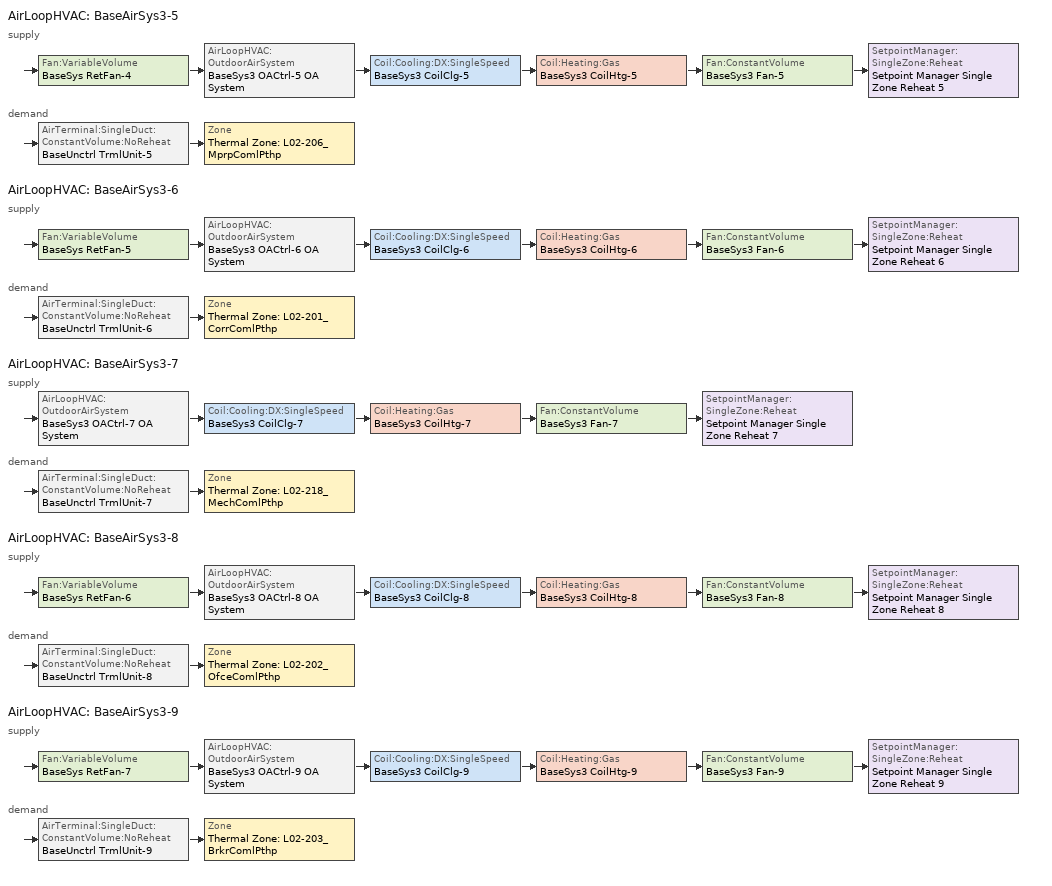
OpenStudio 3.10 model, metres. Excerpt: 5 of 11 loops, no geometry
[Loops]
AirLoopHVAC 'BaseAirSys3-5'
 supply: Fan:VariableVolume 'BaseSys RetFan-4' > AirLoopHVAC:OutdoorAirSystem 'BaseSys3 OACtrl-5 OA System' > Coil:Cooling:DX:SingleSpeed 'BaseSys3 CoilClg-5' > Coil:Heating:Gas 'BaseSys3 CoilHtg-5' > Fan:ConstantVolume 'BaseSys3 Fan-5' > SetpointManager:SingleZone:Reheat 'Setpoint Manager Single Zone Reheat 5'
 demand: AirTerminal:SingleDuct:ConstantVolume:NoReheat 'BaseUnctrl TrmlUnit-5' > Zone 'Thermal Zone: L02-206_MprpComlPthp'
AirLoopHVAC 'BaseAirSys3-6'
 supply: Fan:VariableVolume 'BaseSys RetFan-5' > AirLoopHVAC:OutdoorAirSystem 'BaseSys3 OACtrl-6 OA System' > Coil:Cooling:DX:SingleSpeed 'BaseSys3 CoilClg-6' > Coil:Heating:Gas 'BaseSys3 CoilHtg-6' > Fan:ConstantVolume 'BaseSys3 Fan-6' > SetpointManager:SingleZone:Reheat 'Setpoint Manager Single Zone Reheat 6'
 demand: AirTerminal:SingleDuct:ConstantVolume:NoReheat 'BaseUnctrl TrmlUnit-6' > Zone 'Thermal Zone: L02-201_CorrComlPthp'
AirLoopHVAC 'BaseAirSys3-7'
 supply: AirLoopHVAC:OutdoorAirSystem 'BaseSys3 OACtrl-7 OA System' > Coil:Cooling:DX:SingleSpeed 'BaseSys3 CoilClg-7' > Coil:Heating:Gas 'BaseSys3 CoilHtg-7' > Fan:ConstantVolume 'BaseSys3 Fan-7' > SetpointManager:SingleZone:Reheat 'Setpoint Manager Single Zone Reheat 7'
 demand: AirTerminal:SingleDuct:ConstantVolume:NoReheat 'BaseUnctrl TrmlUnit-7' > Zone 'Thermal Zone: L02-218_MechComlPthp'
AirLoopHVAC 'BaseAirSys3-8'
 supply: Fan:VariableVolume 'BaseSys RetFan-6' > AirLoopHVAC:OutdoorAirSystem 'BaseSys3 OACtrl-8 OA System' > Coil:Cooling:DX:SingleSpeed 'BaseSys3 CoilClg-8' > Coil:Heating:Gas 'BaseSys3 CoilHtg-8' > Fan:ConstantVolume 'BaseSys3 Fan-8' > SetpointManager:SingleZone:Reheat 'Setpoint Manager Single Zone Reheat 8'
 demand: AirTerminal:SingleDuct:ConstantVolume:NoReheat 'BaseUnctrl TrmlUnit-8' > Zone 'Thermal Zone: L02-202_OfceComlPthp'
AirLoopHVAC 'BaseAirSys3-9'
 supply: Fan:VariableVolume 'BaseSys RetFan-7' > AirLoopHVAC:OutdoorAirSystem 'BaseSys3 OACtrl-9 OA System' > Coil:Cooling:DX:SingleSpeed 'BaseSys3 CoilClg-9' > Coil:Heating:Gas 'BaseSys3 CoilHtg-9' > Fan:ConstantVolume 'BaseSys3 Fan-9' > SetpointManager:SingleZone:Reheat 'Setpoint Manager Single Zone Reheat 9'
 demand: AirTerminal:SingleDuct:ConstantVolume:NoReheat 'BaseUnctrl TrmlUnit-9' > Zone 'Thermal Zone: L02-203_BrkrComlPthp'
[Sizing:Zone] Zone Cooling Design Supply Air Temperature Input Method=TemperatureDifference; Zone Cooling Design Supply Air Temperature {C}=14; Zone Cooling Design Supply Air Temperature Difference {deltaC}=11.1111; Zone Heating Design Supply Air Temperature Input Method=TemperatureDifference; Zone Heating Design Supply Air Temperature {C}=40; Zone Heating Design Supply Air Temperature Difference {deltaC}=11.1111; Zone Cooling Design Supply Air Humidity Ratio {kg-H2O/kg-air}=0.0085; Zone Heating Design Supply Air Humidity Ratio {kg-H2O/kg-air}=0.008; Zone Heating Sizing Factor=1; Zone Cooling Sizing Factor=1; Cooling Design Air Flow Method=DesignDay; Cooling Minimum Air Flow per Zone Floor Area {m3/s-m2}=0; Cooling Minimum Air Flow {m3/s}=0; Cooling Minimum Air Flow Fraction=0; Heating Design Air Flow Method=DesignDay; Heating Maximum Air Flow per Zone Floor Area {m3/s-m2}=0; Heating Maximum Air Flow {m3/s}=0; Heating Maximum Air Flow Fraction=0; Account for Dedicated Outdoor Air System=No; Dedicated Outdoor Air System Control Strategy=NeutralSupplyAir; Dedicated Outdoor Air Low Setpoint Temperature for Design {C}=autosize; Dedicated Outdoor Air High Setpoint Temperature for Design {C}=autosize; Zone Load Sizing Method=Sensible Load Only No Latent Load; Zone Latent Cooling Design Supply Air Humidity Ratio Input Method=HumidityRatioDifference; Zone Cooling Design Supply Air Humidity Ratio Difference {kgWater/kgDryAir}=0.005; Zone Latent Heating Design Supply Air Humidity Ratio Input Method=HumidityRatioDifference; Zone Humidification Design Supply Air Humidity Ratio Difference {kgWater/kgDryAir}=0.005; Sizing Option=Coincident
Thermal Zone: L02-206_MprpComlPthp; Thermal Zone: L02-201_CorrComlPthp; Thermal Zone: L02-218_MechComlPthp; Thermal Zone: L02-202_OfceComlPthp; Thermal Zone: L02-203_BrkrComlPthp
[Zone equipment]
Thermal Zone: L02-206_MprpComlPthp: BaseUnctrl TrmlUnit-5
Thermal Zone: L02-201_CorrComlPthp: BaseUnctrl TrmlUnit-6
Thermal Zone: L02-218_MechComlPthp: BaseUnctrl TrmlUnit-7
Thermal Zone: L02-202_OfceComlPthp: BaseUnctrl TrmlUnit-8
Thermal Zone: L02-203_BrkrComlPthp: BaseUnctrl TrmlUnit-9
[AirLoopHVAC]
Name | Availability Schedule | Design Supply Air Flow Rate {m3/s} | Design Return Air Flow Fraction of Supply Air Flow
BaseAirSys3-5 | GLBHHVAC | 0.343218 | 0.974587
BaseAirSys3-6 | GLBHHVAC | 0.904435 | 0.965282
BaseAirSys3-7 | CyclingHVACAvail | 0.022781 | 1
BaseAirSys3-8 | GLBHHVAC | 0.201142 | 0.939291
BaseAirSys3-9 | GLBHHVAC | 0.173843 | 0.9
[Sizing:System] Central Heating Maximum System Air Flow Ratio=1; Preheat Design Temperature {C}=10; Preheat Design Humidity Ratio {kg-H2O/kg-Air}=0; Precool Design Temperature {C}=5.68434e-14; Precool Design Humidity Ratio {kg-H2O/kg-Air}=0; Central Cooling Design Supply Air Temperature {C}=12.7778; Central Heating Design Supply Air Temperature {C}=32.2222; Sizing Option=NonCoincident; 100% Outdoor Air in Cooling=No; 100% Outdoor Air in Heating=No; Central Cooling Design Supply Air Humidity Ratio {kg-H2O/kg-Air}=0.0085; Central Heating Design Supply Air Humidity Ratio {kg-H2O/kg-Air}=0.008; Zone Maximum Outdoor Air Fraction=1; Cooling Supply Air Flow Rate Per Floor Area {m3/s-m2}=0.00996765; Cooling Fraction of Autosized Cooling Supply Air Flow Rate=1; Cooling Supply Air Flow Rate Per Unit Cooling Capacity {m3/s-W}=3.94755e-05; Heating Supply Air Flow Rate Per Floor Area {m3/s-m2}=0.00996765; Heating Fraction of Autosized Heating Supply Air Flow Rate=1; Heating Fraction of Autosized Cooling Supply Air Flow Rate=1; Heating Supply Air Flow Rate Per Unit Heating Capacity {m3/s-W}=3.15882e-05; Cooling Design Capacity Method=CoolingDesignCapacity; Cooling Design Capacity {W}=autosize; Cooling Design Capacity Per Floor Area {W/m2}=234.7; Fraction of Autosized Cooling Design Capacity=1; Heating Design Capacity Method=HeatingDesignCapacity; Heating Design Capacity {W}=autosize; Heating Design Capacity Per Floor Area {W/m2}=157; Fraction of Autosized Heating Design Capacity=1; Central Cooling Capacity Control Method=OnOff; Occupant Diversity=autosize
BaseAirSys3-5; BaseAirSys3-6; BaseAirSys3-7; BaseAirSys3-8; BaseAirSys3-9
[Fan:ConstantVolume] Availability Schedule=Always On Discrete; Fan Total Efficiency=0.53625; Motor Efficiency=0.825; Motor In Airstream Fraction=1
Name | Pressure Rise {Pa} | Maximum Flow Rate {m3/s}
BaseSys3 Fan-5 | 492.601 | 0.343218
BaseSys3 Fan-6 | 494.847 | 0.904435
BaseSys3 Fan-7 | 1189.93 | 0.022781
BaseSys3 Fan-8 | 513.875 | 0.201142
BaseSys3 Fan-9 | 523.993 | 0.173843
[Coil:Heating:Gas] Availability Schedule=Always On Discrete; Gas Burner Efficiency=0.800031; On Cycle Parasitic Electric Load {W}=0; Part Load Fraction Correlation Curve=CoilHtgFurnFIRRatio_fQRatio; Off Cycle Parasitic Gas Load {W}=0
Name | Nominal Capacity {W}
BaseSys3 CoilHtg-5 | 6156.81
BaseSys3 CoilHtg-6 | 16783.1
BaseSys3 CoilHtg-7 | 340.1
BaseSys3 CoilHtg-8 | 3422.98
BaseSys3 CoilHtg-9 | 3404.05
[Coil:Cooling:DX:SingleSpeed] Availability Schedule=Always On Discrete; Rated Sensible Heat Ratio=autosize; Rated COP {W/W}=3; Rated Evaporator Fan Power Per Volume Flow Rate 2017 {W/(m3/s)}=773.3; Rated Evaporator Fan Power Per Volume Flow Rate 2023 {W/(m3/s)}=934.4; Total Cooling Capacity Function of Temperature Curve=CoilClgDXQRatio_fTwbToadbSI; Total Cooling Capacity Function of Flow Fraction Curve=CoilClgDXSnglQRatio_fCFMRatio; Energy Input Ratio Function of Temperature Curve=CoilClgDXStdSEER13EIR_fTwbToadbSI; Energy Input Ratio Function of Flow Fraction Curve=CoilClgDXSnglEIRRatio_fCFMRatio; Part Load Fraction Correlation Curve=CoilClgDXSEEREIRRatio_fQFrac; Minimum Outdoor Dry-Bulb Temperature for Compressor Operation {C}=-25; Nominal Time for Condensate Removal to Begin {s}=0; Ratio of Initial Moisture Evaporation Rate and Steady State Latent Capacity=0; Maximum Cycling Rate {cycles/hr}=0; Latent Capacity Time Constant {s}=0; Condenser Type=AirCooled; Evaporative Condenser Effectiveness=0.9; Evaporative Condenser Air Flow Rate {m3/s}=autosize; Evaporative Condenser Pump Rated Power Consumption {W}=autosize; Crankcase Heater Capacity {W}=0; Maximum Outdoor Dry-Bulb Temperature for Crankcase Heater Operation {C}=10; Basin Heater Capacity {W/K}=0; Basin Heater Setpoint Temperature {C}=2
Name | Rated Total Cooling Capacity {W} | Rated Air Flow Rate {m3/s}
BaseSys3 CoilClg-5 | 6896.55 | 0.343218
BaseSys3 CoilClg-6 | 18177.9 | 0.904435
BaseSys3 CoilClg-7 | 435.231 | 0.022781
BaseSys3 CoilClg-8 | 3551.38 | 0.201142
BaseSys3 CoilClg-9 | 3073.17 | 0.173843
[Controller:OutdoorAir] Minimum Outdoor Air Flow Rate {m3/s}=0; Maximum Outdoor Air Flow Rate {m3/s}=Autosize; Economizer Control Type=FixedDryBulb; Economizer Control Action Type=ModulateFlow; Economizer Maximum Limit Dry-Bulb Temperature {C}=23.8889; Economizer Maximum Limit Enthalpy {J/kg}=116300; Lockout Type=NoLockout; Minimum Limit Type=FixedMinimum; High Humidity Control=No; High Humidity Outdoor Air Flow Ratio=1; Control High Indoor Humidity Based on Outdoor Humidity Ratio=Yes; Heat Recovery Bypass Control Type=BypassWhenWithinEconomizerLimits; Economizer Operation Staging=InterlockedWithMechanicalCooling
Name | Minimum Outdoor Air Schedule | Maximum Fraction of Outdoor Air Schedule | Controller Mechanical Ventilation
BaseSys3 OACtrl-5 | BaseSys3 OACtrl-5 Schedule | BaseSys3 OACtrl-5 Max OA Schedule | BaseSys3 OACtrl-5 Mech Vent Controller
BaseSys3 OACtrl-6 | BaseSys3 OACtrl-6 Schedule | BaseSys3 OACtrl-6 Max OA Schedule | BaseSys3 OACtrl-6 Mech Vent Controller
BaseSys3 OACtrl-7 | BaseSys3 OACtrl-7 Schedule | BaseSys3 OACtrl-7 Max OA Schedule | BaseSys3 OACtrl-7 Mech Vent Controller
BaseSys3 OACtrl-8 | BaseSys3 OACtrl-8 Schedule | BaseSys3 OACtrl-8 Max OA Schedule | BaseSys3 OACtrl-8 Mech Vent Controller
BaseSys3 OACtrl-9 | BaseSys3 OACtrl-9 Schedule | BaseSys3 OACtrl-9 Max OA Schedule | BaseSys3 OACtrl-9 Mech Vent Controller
[Controller:MechanicalVentilation] Availability Schedule=Always On Discrete
Name | Demand Controlled Ventilation
BaseSys3 OACtrl-5 Mech Vent Controller; BaseSys3 OACtrl-6 Mech Vent Controller; BaseSys3 OACtrl-7 Mech Vent Controller; BaseSys3 OACtrl-8 Mech Vent Controller
BaseSys3 OACtrl-9 Mech Vent Controller | Yes
[AirLoopHVAC:OutdoorAirSystem]
Name | Controller
BaseSys3 OACtrl-5 OA System | BaseSys3 OACtrl-5
BaseSys3 OACtrl-6 OA System | BaseSys3 OACtrl-6
BaseSys3 OACtrl-7 OA System | BaseSys3 OACtrl-7
BaseSys3 OACtrl-8 OA System | BaseSys3 OACtrl-8
BaseSys3 OACtrl-9 OA System | BaseSys3 OACtrl-9
[Fan:VariableVolume] Availability Schedule=Always On Discrete; Fan Total Efficiency=0.53625; Fan Power Minimum Flow Rate Input Method=FixedFlowRate; Fan Power Minimum Flow Fraction=0; Fan Power Minimum Air Flow Rate {m3/s}=0; Motor Efficiency=0.825; Motor In Airstream Fraction=1; Fan Power Coefficient 1=0.0013; Fan Power Coefficient 2=0.147; Fan Power Coefficient 3=0.9506; Fan Power Coefficient 4=-0.0998; Fan Power Coefficient 5=0
Name | Pressure Rise {Pa} | Maximum Flow Rate {m3/s}
BaseSys RetFan-4 | 485.484 | 0.343218
BaseSys RetFan-5 | 487.836 | 0.904435
BaseSys RetFan-6 | 481.078 | 0.201142
BaseSys RetFan-7 | 490.84 | 0.173843
[SetpointManager:SingleZone:Reheat] Minimum Supply Air Temperature {C}=-99; Maximum Supply Air Temperature {C}=99
Name | Control Zone | Setpoint Node or NodeList
Setpoint Manager Single Zone Reheat 5 | Thermal Zone: L02-206_MprpComlPthp | BaseSys3 Fan-5 Outlet Node
Setpoint Manager Single Zone Reheat 6 | Thermal Zone: L02-201_CorrComlPthp | BaseSys3 Fan-6 Outlet Node
Setpoint Manager Single Zone Reheat 7 | Thermal Zone: L02-218_MechComlPthp | BaseSys3 Fan-7 Outlet Node
Setpoint Manager Single Zone Reheat 8 | Thermal Zone: L02-202_OfceComlPthp | BaseSys3 Fan-8 Outlet Node
Setpoint Manager Single Zone Reheat 9 | Thermal Zone: L02-203_BrkrComlPthp | BaseSys3 Fan-9 Outlet Node
[AirTerminal:SingleDuct:ConstantVolume:NoReheat] Availability Schedule=Always On Discrete
Name | Maximum Air Flow Rate {m3/s}
BaseUnctrl TrmlUnit-5 | 0.343218
BaseUnctrl TrmlUnit-6 | 0.904435
BaseUnctrl TrmlUnit-7 | 0.022781
BaseUnctrl TrmlUnit-8 | 0.201142
BaseUnctrl TrmlUnit-9 | 0.173843
[Curve:Biquadratic]
CoilClgDXQRatio_fTwbToadbSI: Coefficient1 Constant=0.86779; Coefficient2 x=0.014245; Coefficient3 x**2=0.000554; Coefficient4 y=-0.007569; Coefficient5 y**2=3.2e-05; Coefficient6 x*y=-0.000191; Minimum Value of x=13.89; Maximum Value of x=25; Minimum Value of y=23.89; Maximum Value of y=46.11
[Curve:Cubic]
CoilClgDXSEEREIRRatio_fQFrac: Coefficient1 Constant=1; Coefficient2 x=0; Coefficient3 x**2=0; Coefficient4 x**3=0; Minimum Value of x=0.7; Maximum Value of x=1
[Curve:Quadratic]
Name | Coefficient1 Constant | Coefficient2 x | Coefficient3 x**2 | Minimum Value of x | Maximum Value of x | Minimum Curve Output
CoilClgDXSnglQRatio_fCFMRatio | 0.8 | 0.2 | 0 | 0 | 100 | 0.8
CoilClgDXSnglEIRRatio_fCFMRatio | 1.156 | -0.1816 | 0.0256 | 0 | 100
CoilHtgFurnFIRRatio_fQRatio | 0.01861 | 1.09421 | -0.112819 | 0.7 | 1
[Table:MultiVariableLookup]
CoilClgDXStdSEER13EIR_fTwbToadbSI: EvaluateCurveToLimits, BiQuadratic, 1, Temperature, Temperature, Dimensionless, 2, 19.44, 35, 1, 19.44, 27.78, 0.78414, 19.44, 43.33, 1.21791, 13.89, 35, 1.16301, 13.89, 27.78, 0.916875, 13.89, 43.33, 1.41138, 25, 35, 0.884805, 25, 27.78, 0.690413, 25, 43.33, 1.08116
[Schedule:Day]
GLBHWinHVACWD; GLBHWinHVACFri; GLBHWinHVACSat; BaseSys3 OACtrl-5 Schedule Week 1 Monday; BaseSys3 OACtrl-5 Schedule Week 1 Tuesday; BaseSys3 OACtrl-5 Schedule Week 1 Wednesday; BaseSys3 OACtrl-5 Schedule Week 1 Thursday; BaseSys3 OACtrl-5 Schedule Week 1 Friday; BaseSys3 OACtrl-5 Schedule Week 1 Saturday; BaseSys3 OACtrl-5 Schedule Week 5 Monday; BaseSys3 OACtrl-5 Schedule Week 5 Tuesday; BaseSys3 OACtrl-5 Schedule Week 5 Wednesday; BaseSys3 OACtrl-5 Schedule Week 5 Thursday; BaseSys3 OACtrl-5 Schedule Week 5 Friday; BaseSys3 OACtrl-5 Schedule Week 5 Saturday; BaseSys3 OACtrl-6 Schedule Week 1 Monday; BaseSys3 OACtrl-6 Schedule Week 1 Tuesday; BaseSys3 OACtrl-6 Schedule Week 1 Wednesday; BaseSys3 OACtrl-6 Schedule Week 1 Thursday; BaseSys3 OACtrl-6 Schedule Week 1 Friday; BaseSys3 OACtrl-6 Schedule Week 1 Saturday; BaseSys3 OACtrl-6 Schedule Week 5 Monday; BaseSys3 OACtrl-6 Schedule Week 5 Tuesday; BaseSys3 OACtrl-6 Schedule Week 5 Wednesday; BaseSys3 OACtrl-6 Schedule Week 5 Thursday; BaseSys3 OACtrl-6 Schedule Week 5 Friday; BaseSys3 OACtrl-6 Schedule Week 5 Saturday; BaseSys3 OACtrl-8 Schedule Week 1 Monday; BaseSys3 OACtrl-8 Schedule Week 1 Tuesday; BaseSys3 OACtrl-8 Schedule Week 1 Wednesday; BaseSys3 OACtrl-8 Schedule Week 1 Thursday; BaseSys3 OACtrl-8 Schedule Week 1 Friday; BaseSys3 OACtrl-8 Schedule Week 1 Saturday; BaseSys3 OACtrl-8 Schedule Week 5 Monday; BaseSys3 OACtrl-8 Schedule Week 5 Tuesday; BaseSys3 OACtrl-8 Schedule Week 5 Wednesday; BaseSys3 OACtrl-8 Schedule Week 5 Thursday; BaseSys3 OACtrl-8 Schedule Week 5 Friday; BaseSys3 OACtrl-8 Schedule Week 5 Saturday; BaseSys3 OACtrl-9 Schedule Week 1 Monday; BaseSys3 OACtrl-9 Schedule Week 1 Tuesday; BaseSys3 OACtrl-9 Schedule Week 1 Wednesday; BaseSys3 OACtrl-9 Schedule Week 1 Thursday; BaseSys3 OACtrl-9 Schedule Week 1 Friday; BaseSys3 OACtrl-9 Schedule Week 1 Saturday; BaseSys3 OACtrl-9 Schedule Week 5 Monday; BaseSys3 OACtrl-9 Schedule Week 5 Tuesday; BaseSys3 OACtrl-9 Schedule Week 5 Wednesday; BaseSys3 OACtrl-9 Schedule Week 5 Thursday; BaseSys3 OACtrl-9 Schedule Week 5 Friday; BaseSys3 OACtrl-9 Schedule Week 5 Saturday: 1, 0, 0, 2, 0, 0, 3, 0, 0, 4, 0, 0, 5, 0, 0, 6, 0, 0, 7, 0, 0, 8, 0, 0, 9, 0, 0, 10, 0, 0, 11, 0, 0, 12, 0, 0, 13, 0, 0, 14, 0, 1, 15, 0, 1, 16, 0, 1, 17, 0, 1, 18, 0, 1, 19, 0, 1, 20, 0, 1, 21, 0, 0, 22, 0, 0, 23, 0, 0, 24, 0, 0
GLBHWinHVACSun; CyclingHVACAvailAll; BaseSys3 OACtrl-5 Schedule Week 1 Sunday; BaseSys3 OACtrl-5 Schedule Week 1 Holiday; BaseSys3 OACtrl-5 Schedule Week 1 Custom 1; BaseSys3 OACtrl-5 Schedule Week 1 Custom 2; BaseSys3 OACtrl-5 Schedule Week 5 Sunday; BaseSys3 OACtrl-5 Schedule Week 5 Holiday; BaseSys3 OACtrl-5 Schedule Week 5 Custom 1; BaseSys3 OACtrl-5 Schedule Week 5 Custom 2; BaseSys3 OACtrl-6 Schedule Week 1 Sunday; BaseSys3 OACtrl-6 Schedule Week 1 Holiday; BaseSys3 OACtrl-6 Schedule Week 1 Custom 1; BaseSys3 OACtrl-6 Schedule Week 1 Custom 2; BaseSys3 OACtrl-6 Schedule Week 5 Sunday; BaseSys3 OACtrl-6 Schedule Week 5 Holiday; BaseSys3 OACtrl-6 Schedule Week 5 Custom 1; BaseSys3 OACtrl-6 Schedule Week 5 Custom 2; BaseSys3 OACtrl-7 Schedule Week 1 Sunday; BaseSys3 OACtrl-7 Schedule Week 1 Monday; BaseSys3 OACtrl-7 Schedule Week 1 Tuesday; BaseSys3 OACtrl-7 Schedule Week 1 Wednesday; BaseSys3 OACtrl-7 Schedule Week 1 Thursday; BaseSys3 OACtrl-7 Schedule Week 1 Friday; BaseSys3 OACtrl-7 Schedule Week 1 Saturday; BaseSys3 OACtrl-7 Schedule Week 1 Holiday; BaseSys3 OACtrl-7 Schedule Week 1 Summer; BaseSys3 OACtrl-7 Schedule Week 1 Winter; BaseSys3 OACtrl-7 Schedule Week 1 Custom 1; BaseSys3 OACtrl-7 Schedule Week 1 Custom 2; BaseSys3 OACtrl-8 Schedule Week 1 Sunday; BaseSys3 OACtrl-8 Schedule Week 1 Holiday; BaseSys3 OACtrl-8 Schedule Week 1 Custom 1; BaseSys3 OACtrl-8 Schedule Week 1 Custom 2; BaseSys3 OACtrl-8 Schedule Week 5 Sunday; BaseSys3 OACtrl-8 Schedule Week 5 Holiday; BaseSys3 OACtrl-8 Schedule Week 5 Custom 1; BaseSys3 OACtrl-8 Schedule Week 5 Custom 2; BaseSys3 OACtrl-9 Schedule Week 1 Sunday; BaseSys3 OACtrl-9 Schedule Week 1 Holiday; BaseSys3 OACtrl-9 Schedule Week 1 Custom 1; BaseSys3 OACtrl-9 Schedule Week 1 Custom 2; BaseSys3 OACtrl-9 Schedule Week 5 Sunday; BaseSys3 OACtrl-9 Schedule Week 5 Holiday; BaseSys3 OACtrl-9 Schedule Week 5 Custom 1; BaseSys3 OACtrl-9 Schedule Week 5 Custom 2: 1, 0, 0, 2, 0, 0, 3, 0, 0, 4, 0, 0, 5, 0, 0, 6, 0, 0, 7, 0, 0, 8, 0, 0, 9, 0, 0, 10, 0, 0, 11, 0, 0, 12, 0, 0, 13, 0, 0, 14, 0, 0, 15, 0, 0, 16, 0, 0, 17, 0, 0, 18, 0, 0, 19, 0, 0, 20, 0, 0, 21, 0, 0, 22, 0, 0, 23, 0, 0, 24, 0, 0
GLBHSpFaHVACWD; GLBHSpFaHVACFri; BaseSys3 OACtrl-5 Schedule Week 2 Monday; BaseSys3 OACtrl-5 Schedule Week 2 Tuesday; BaseSys3 OACtrl-5 Schedule Week 2 Wednesday; BaseSys3 OACtrl-5 Schedule Week 2 Thursday; BaseSys3 OACtrl-5 Schedule Week 2 Friday; BaseSys3 OACtrl-5 Schedule Week 4 Monday; BaseSys3 OACtrl-5 Schedule Week 4 Tuesday; BaseSys3 OACtrl-5 Schedule Week 4 Wednesday; BaseSys3 OACtrl-5 Schedule Week 4 Thursday; BaseSys3 OACtrl-5 Schedule Week 4 Friday; BaseSys3 OACtrl-6 Schedule Week 2 Monday; BaseSys3 OACtrl-6 Schedule Week 2 Tuesday; BaseSys3 OACtrl-6 Schedule Week 2 Wednesday; BaseSys3 OACtrl-6 Schedule Week 2 Thursday; BaseSys3 OACtrl-6 Schedule Week 2 Friday; BaseSys3 OACtrl-6 Schedule Week 4 Monday; BaseSys3 OACtrl-6 Schedule Week 4 Tuesday; BaseSys3 OACtrl-6 Schedule Week 4 Wednesday; BaseSys3 OACtrl-6 Schedule Week 4 Thursday; BaseSys3 OACtrl-6 Schedule Week 4 Friday; BaseSys3 OACtrl-8 Schedule Week 2 Monday; BaseSys3 OACtrl-8 Schedule Week 2 Tuesday; BaseSys3 OACtrl-8 Schedule Week 2 Wednesday; BaseSys3 OACtrl-8 Schedule Week 2 Thursday; BaseSys3 OACtrl-8 Schedule Week 2 Friday; BaseSys3 OACtrl-8 Schedule Week 4 Monday; BaseSys3 OACtrl-8 Schedule Week 4 Tuesday; BaseSys3 OACtrl-8 Schedule Week 4 Wednesday; BaseSys3 OACtrl-8 Schedule Week 4 Thursday; BaseSys3 OACtrl-8 Schedule Week 4 Friday; BaseSys3 OACtrl-9 Schedule Week 2 Monday; BaseSys3 OACtrl-9 Schedule Week 2 Tuesday; BaseSys3 OACtrl-9 Schedule Week 2 Wednesday; BaseSys3 OACtrl-9 Schedule Week 2 Thursday; BaseSys3 OACtrl-9 Schedule Week 2 Friday; BaseSys3 OACtrl-9 Schedule Week 4 Monday; BaseSys3 OACtrl-9 Schedule Week 4 Tuesday; BaseSys3 OACtrl-9 Schedule Week 4 Wednesday; BaseSys3 OACtrl-9 Schedule Week 4 Thursday; BaseSys3 OACtrl-9 Schedule Week 4 Friday: 1, 0, 0, 2, 0, 0, 3, 0, 0, 4, 0, 0, 5, 0, 1, 6, 0, 1, 7, 0, 1, 8, 0, 1, 9, 0, 1, 10, 0, 1, 11, 0, 1, 12, 0, 1, 13, 0, 1, 14, 0, 1, 15, 0, 1, 16, 0, 1, 17, 0, 1, 18, 0, 1, 19, 0, 1, 20, 0, 0, 21, 0, 0, 22, 0, 0, 23, 0, 0, 24, 0, 0
GLBHSpFaHVACSat; GLBHSpFaHVACSun; BaseSys3 OACtrl-5 Schedule Week 2 Sunday; BaseSys3 OACtrl-5 Schedule Week 2 Saturday; BaseSys3 OACtrl-5 Schedule Week 2 Holiday; BaseSys3 OACtrl-5 Schedule Week 2 Custom 1; BaseSys3 OACtrl-5 Schedule Week 2 Custom 2; BaseSys3 OACtrl-5 Schedule Week 4 Sunday; BaseSys3 OACtrl-5 Schedule Week 4 Saturday; BaseSys3 OACtrl-5 Schedule Week 4 Holiday; BaseSys3 OACtrl-5 Schedule Week 4 Custom 1; BaseSys3 OACtrl-5 Schedule Week 4 Custom 2; BaseSys3 OACtrl-6 Schedule Week 2 Sunday; BaseSys3 OACtrl-6 Schedule Week 2 Saturday; BaseSys3 OACtrl-6 Schedule Week 2 Holiday; BaseSys3 OACtrl-6 Schedule Week 2 Custom 1; BaseSys3 OACtrl-6 Schedule Week 2 Custom 2; BaseSys3 OACtrl-6 Schedule Week 4 Sunday; BaseSys3 OACtrl-6 Schedule Week 4 Saturday; BaseSys3 OACtrl-6 Schedule Week 4 Holiday; BaseSys3 OACtrl-6 Schedule Week 4 Custom 1; BaseSys3 OACtrl-6 Schedule Week 4 Custom 2; BaseSys3 OACtrl-8 Schedule Week 2 Sunday; BaseSys3 OACtrl-8 Schedule Week 2 Saturday; BaseSys3 OACtrl-8 Schedule Week 2 Holiday; BaseSys3 OACtrl-8 Schedule Week 2 Custom 1; BaseSys3 OACtrl-8 Schedule Week 2 Custom 2; BaseSys3 OACtrl-8 Schedule Week 4 Sunday; BaseSys3 OACtrl-8 Schedule Week 4 Saturday; BaseSys3 OACtrl-8 Schedule Week 4 Holiday; BaseSys3 OACtrl-8 Schedule Week 4 Custom 1; BaseSys3 OACtrl-8 Schedule Week 4 Custom 2; BaseSys3 OACtrl-9 Schedule Week 2 Sunday; BaseSys3 OACtrl-9 Schedule Week 2 Saturday; BaseSys3 OACtrl-9 Schedule Week 2 Holiday; BaseSys3 OACtrl-9 Schedule Week 2 Custom 1; BaseSys3 OACtrl-9 Schedule Week 2 Custom 2; BaseSys3 OACtrl-9 Schedule Week 4 Sunday; BaseSys3 OACtrl-9 Schedule Week 4 Saturday; BaseSys3 OACtrl-9 Schedule Week 4 Holiday; BaseSys3 OACtrl-9 Schedule Week 4 Custom 1; BaseSys3 OACtrl-9 Schedule Week 4 Custom 2: 1, 0, 0, 2, 0, 0, 3, 0, 0, 4, 0, 0, 5, 0, 0, 6, 0, 1, 7, 0, 1, 8, 0, 1, 9, 0, 1, 10, 0, 1, 11, 0, 1, 12, 0, 0, 13, 0, 0, 14, 0, 0, 15, 0, 0, 16, 0, 0, 17, 0, 0, 18, 0, 0, 19, 0, 0, 20, 0, 0, 21, 0, 0, 22, 0, 0, 23, 0, 0, 24, 0, 0
GLBHSumHVACWD; BaseSys3 OACtrl-5 Schedule Week 3 Monday; BaseSys3 OACtrl-5 Schedule Week 3 Tuesday; BaseSys3 OACtrl-5 Schedule Week 3 Wednesday; BaseSys3 OACtrl-5 Schedule Week 3 Thursday; BaseSys3 OACtrl-6 Schedule Week 3 Monday; BaseSys3 OACtrl-6 Schedule Week 3 Tuesday; BaseSys3 OACtrl-6 Schedule Week 3 Wednesday; BaseSys3 OACtrl-6 Schedule Week 3 Thursday; BaseSys3 OACtrl-8 Schedule Week 3 Monday; BaseSys3 OACtrl-8 Schedule Week 3 Tuesday; BaseSys3 OACtrl-8 Schedule Week 3 Wednesday; BaseSys3 OACtrl-8 Schedule Week 3 Thursday; BaseSys3 OACtrl-9 Schedule Week 3 Monday; BaseSys3 OACtrl-9 Schedule Week 3 Tuesday; BaseSys3 OACtrl-9 Schedule Week 3 Wednesday; BaseSys3 OACtrl-9 Schedule Week 3 Thursday: 1, 0, 0, 2, 0, 0, 3, 0, 0, 4, 0, 0, 5, 0, 1, 6, 0, 1, 7, 0, 1, 8, 0, 1, 9, 0, 1, 10, 0, 1, 11, 0, 1, 12, 0, 1, 13, 0, 1, 14, 0, 1, 15, 0, 1, 16, 0, 1, 17, 0, 1, 18, 0, 1, 19, 0, 1, 20, 0, 1, 21, 0, 0, 22, 0, 0, 23, 0, 0, 24, 0, 0
GLBHSumHVACFri; BaseSys3 OACtrl-5 Schedule Week 3 Friday; BaseSys3 OACtrl-6 Schedule Week 3 Friday; BaseSys3 OACtrl-8 Schedule Week 3 Friday; BaseSys3 OACtrl-9 Schedule Week 3 Friday: 1, 0, 0, 2, 0, 0, 3, 0, 0, 4, 0, 0, 5, 0, 1, 6, 0, 1, 7, 0, 1, 8, 0, 1, 9, 0, 1, 10, 0, 1, 11, 0, 1, 12, 0, 1, 13, 0, 1, 14, 0, 1, 15, 0, 1, 16, 0, 1, 17, 0, 1, 18, 0, 1, 19, 0, 0, 20, 0, 0, 21, 0, 0, 22, 0, 0, 23, 0, 0, 24, 0, 0
GLBHSumHVACSat; GLBHSumHVACSun; BaseSys3 OACtrl-5 Schedule Week 3 Sunday; BaseSys3 OACtrl-5 Schedule Week 3 Saturday; BaseSys3 OACtrl-5 Schedule Week 3 Holiday; BaseSys3 OACtrl-5 Schedule Week 3 Custom 1; BaseSys3 OACtrl-5 Schedule Week 3 Custom 2; BaseSys3 OACtrl-6 Schedule Week 3 Sunday; BaseSys3 OACtrl-6 Schedule Week 3 Saturday; BaseSys3 OACtrl-6 Schedule Week 3 Holiday; BaseSys3 OACtrl-6 Schedule Week 3 Custom 1; BaseSys3 OACtrl-6 Schedule Week 3 Custom 2; BaseSys3 OACtrl-8 Schedule Week 3 Sunday; BaseSys3 OACtrl-8 Schedule Week 3 Saturday; BaseSys3 OACtrl-8 Schedule Week 3 Holiday; BaseSys3 OACtrl-8 Schedule Week 3 Custom 1; BaseSys3 OACtrl-8 Schedule Week 3 Custom 2; BaseSys3 OACtrl-9 Schedule Week 3 Sunday; BaseSys3 OACtrl-9 Schedule Week 3 Saturday; BaseSys3 OACtrl-9 Schedule Week 3 Holiday; BaseSys3 OACtrl-9 Schedule Week 3 Custom 1; BaseSys3 OACtrl-9 Schedule Week 3 Custom 2: 1, 0, 0, 2, 0, 0, 3, 0, 0, 4, 0, 0, 5, 0, 0, 6, 0, 1, 7, 0, 1, 8, 0, 1, 9, 0, 1, 10, 0, 1, 11, 0, 1, 12, 0, 1, 13, 0, 1, 14, 0, 0, 15, 0, 0, 16, 0, 0, 17, 0, 0, 18, 0, 0, 19, 0, 0, 20, 0, 0, 21, 0, 0, 22, 0, 0, 23, 0, 0, 24, 0, 0
AllOnHVACAvailDay; BaseSys3 OACtrl-5 Schedule Week 1 Summer; BaseSys3 OACtrl-5 Schedule Week 1 Winter; BaseSys3 OACtrl-5 Schedule Week 2 Summer; BaseSys3 OACtrl-5 Schedule Week 2 Winter; BaseSys3 OACtrl-5 Schedule Week 3 Summer; BaseSys3 OACtrl-5 Schedule Week 3 Winter; BaseSys3 OACtrl-5 Schedule Week 4 Summer; BaseSys3 OACtrl-5 Schedule Week 4 Winter; BaseSys3 OACtrl-5 Schedule Week 5 Summer; BaseSys3 OACtrl-5 Schedule Week 5 Winter; BaseSys3 OACtrl-6 Schedule Week 1 Summer; BaseSys3 OACtrl-6 Schedule Week 1 Winter; BaseSys3 OACtrl-6 Schedule Week 2 Summer; BaseSys3 OACtrl-6 Schedule Week 2 Winter; BaseSys3 OACtrl-6 Schedule Week 3 Summer; BaseSys3 OACtrl-6 Schedule Week 3 Winter; BaseSys3 OACtrl-6 Schedule Week 4 Summer; BaseSys3 OACtrl-6 Schedule Week 4 Winter; BaseSys3 OACtrl-6 Schedule Week 5 Summer; BaseSys3 OACtrl-6 Schedule Week 5 Winter; BaseSys3 OACtrl-8 Schedule Week 1 Summer; BaseSys3 OACtrl-8 Schedule Week 1 Winter; BaseSys3 OACtrl-8 Schedule Week 2 Summer; BaseSys3 OACtrl-8 Schedule Week 2 Winter; BaseSys3 OACtrl-8 Schedule Week 3 Summer; BaseSys3 OACtrl-8 Schedule Week 3 Winter; BaseSys3 OACtrl-8 Schedule Week 4 Summer; BaseSys3 OACtrl-8 Schedule Week 4 Winter; BaseSys3 OACtrl-8 Schedule Week 5 Summer; BaseSys3 OACtrl-8 Schedule Week 5 Winter; BaseSys3 OACtrl-9 Schedule Week 1 Summer; BaseSys3 OACtrl-9 Schedule Week 1 Winter; BaseSys3 OACtrl-9 Schedule Week 2 Summer; BaseSys3 OACtrl-9 Schedule Week 2 Winter; BaseSys3 OACtrl-9 Schedule Week 3 Summer; BaseSys3 OACtrl-9 Schedule Week 3 Winter; BaseSys3 OACtrl-9 Schedule Week 4 Summer; BaseSys3 OACtrl-9 Schedule Week 4 Winter; BaseSys3 OACtrl-9 Schedule Week 5 Summer; BaseSys3 OACtrl-9 Schedule Week 5 Winter: 1, 0, 1, 2, 0, 1, 3, 0, 1, 4, 0, 1, 5, 0, 1, 6, 0, 1, 7, 0, 1, 8, 0, 1, 9, 0, 1, 10, 0, 1, 11, 0, 1, 12, 0, 1, 13, 0, 1, 14, 0, 1, 15, 0, 1, 16, 0, 1, 17, 0, 1, 18, 0, 1, 19, 0, 1, 20, 0, 1, 21, 0, 1, 22, 0, 1, 23, 0, 1, 24, 0, 1
BaseSys3 OACtrl-5 Max OA Schedule Day Schedule; BaseSys3 OACtrl-7 Max OA Schedule Day Schedule; BaseSys3 OACtrl-8 Max OA Schedule Day Schedule; BaseSys3 OACtrl-9 Max OA Schedule Day Schedule: 24, 0, 0.9
BaseSys3 OACtrl-6 Max OA Schedule Day Schedule: 24, 0, 1
[Schedule:Week]
GLBHWinHVACWk: GLBHWinHVACSun, GLBHWinHVACWD, GLBHWinHVACWD, GLBHWinHVACWD, GLBHWinHVACWD, GLBHWinHVACFri, GLBHWinHVACSat, GLBHWinHVACSun, AllOnHVACAvailDay, AllOnHVACAvailDay, GLBHWinHVACSun, GLBHWinHVACSun
GLBHSpFaHVACWk: GLBHSpFaHVACSun, GLBHSpFaHVACWD, GLBHSpFaHVACWD, GLBHSpFaHVACWD, GLBHSpFaHVACWD, GLBHSpFaHVACFri, GLBHSpFaHVACSat, GLBHSpFaHVACSun, AllOnHVACAvailDay, AllOnHVACAvailDay, GLBHSpFaHVACSun, GLBHSpFaHVACSun
GLBHSumHVACWk: GLBHSumHVACSun, GLBHSumHVACWD, GLBHSumHVACWD, GLBHSumHVACWD, GLBHSumHVACWD, GLBHSumHVACFri, GLBHSumHVACSat, GLBHSumHVACSun, AllOnHVACAvailDay, AllOnHVACAvailDay, GLBHSumHVACSun, GLBHSumHVACSun
CyclingHVACAvailWk: CyclingHVACAvailAll, CyclingHVACAvailAll, CyclingHVACAvailAll, CyclingHVACAvailAll, CyclingHVACAvailAll, CyclingHVACAvailAll, CyclingHVACAvailAll, CyclingHVACAvailAll, CyclingHVACAvailAll, CyclingHVACAvailAll, CyclingHVACAvailAll, CyclingHVACAvailAll
BaseSys3 OACtrl-5 Schedule Week 1: BaseSys3 OACtrl-5 Schedule Week 1 Sunday, BaseSys3 OACtrl-5 Schedule Week 1 Monday, BaseSys3 OACtrl-5 Schedule Week 1 Tuesday, BaseSys3 OACtrl-5 Schedule Week 1 Wednesday, BaseSys3 OACtrl-5 Schedule Week 1 Thursday, BaseSys3 OACtrl-5 Schedule Week 1 Friday, BaseSys3 OACtrl-5 Schedule Week 1 Saturday, BaseSys3 OACtrl-5 Schedule Week 1 Holiday, BaseSys3 OACtrl-5 Schedule Week 1 Summer, BaseSys3 OACtrl-5 Schedule Week 1 Winter, BaseSys3 OACtrl-5 Schedule Week 1 Custom 1, BaseSys3 OACtrl-5 Schedule Week 1 Custom 2
BaseSys3 OACtrl-5 Schedule Week 2: BaseSys3 OACtrl-5 Schedule Week 2 Sunday, BaseSys3 OACtrl-5 Schedule Week 2 Monday, BaseSys3 OACtrl-5 Schedule Week 2 Tuesday, BaseSys3 OACtrl-5 Schedule Week 2 Wednesday, BaseSys3 OACtrl-5 Schedule Week 2 Thursday, BaseSys3 OACtrl-5 Schedule Week 2 Friday, BaseSys3 OACtrl-5 Schedule Week 2 Saturday, BaseSys3 OACtrl-5 Schedule Week 2 Holiday, BaseSys3 OACtrl-5 Schedule Week 2 Summer, BaseSys3 OACtrl-5 Schedule Week 2 Winter, BaseSys3 OACtrl-5 Schedule Week 2 Custom 1, BaseSys3 OACtrl-5 Schedule Week 2 Custom 2
BaseSys3 OACtrl-5 Schedule Week 3: BaseSys3 OACtrl-5 Schedule Week 3 Sunday, BaseSys3 OACtrl-5 Schedule Week 3 Monday, BaseSys3 OACtrl-5 Schedule Week 3 Tuesday, BaseSys3 OACtrl-5 Schedule Week 3 Wednesday, BaseSys3 OACtrl-5 Schedule Week 3 Thursday, BaseSys3 OACtrl-5 Schedule Week 3 Friday, BaseSys3 OACtrl-5 Schedule Week 3 Saturday, BaseSys3 OACtrl-5 Schedule Week 3 Holiday, BaseSys3 OACtrl-5 Schedule Week 3 Summer, BaseSys3 OACtrl-5 Schedule Week 3 Winter, BaseSys3 OACtrl-5 Schedule Week 3 Custom 1, BaseSys3 OACtrl-5 Schedule Week 3 Custom 2
BaseSys3 OACtrl-5 Schedule Week 4: BaseSys3 OACtrl-5 Schedule Week 4 Sunday, BaseSys3 OACtrl-5 Schedule Week 4 Monday, BaseSys3 OACtrl-5 Schedule Week 4 Tuesday, BaseSys3 OACtrl-5 Schedule Week 4 Wednesday, BaseSys3 OACtrl-5 Schedule Week 4 Thursday, BaseSys3 OACtrl-5 Schedule Week 4 Friday, BaseSys3 OACtrl-5 Schedule Week 4 Saturday, BaseSys3 OACtrl-5 Schedule Week 4 Holiday, BaseSys3 OACtrl-5 Schedule Week 4 Summer, BaseSys3 OACtrl-5 Schedule Week 4 Winter, BaseSys3 OACtrl-5 Schedule Week 4 Custom 1, BaseSys3 OACtrl-5 Schedule Week 4 Custom 2
BaseSys3 OACtrl-5 Schedule Week 5: BaseSys3 OACtrl-5 Schedule Week 5 Sunday, BaseSys3 OACtrl-5 Schedule Week 5 Monday, BaseSys3 OACtrl-5 Schedule Week 5 Tuesday, BaseSys3 OACtrl-5 Schedule Week 5 Wednesday, BaseSys3 OACtrl-5 Schedule Week 5 Thursday, BaseSys3 OACtrl-5 Schedule Week 5 Friday, BaseSys3 OACtrl-5 Schedule Week 5 Saturday, BaseSys3 OACtrl-5 Schedule Week 5 Holiday, BaseSys3 OACtrl-5 Schedule Week 5 Summer, BaseSys3 OACtrl-5 Schedule Week 5 Winter, BaseSys3 OACtrl-5 Schedule Week 5 Custom 1, BaseSys3 OACtrl-5 Schedule Week 5 Custom 2
BaseSys3 OACtrl-6 Schedule Week 1: BaseSys3 OACtrl-6 Schedule Week 1 Sunday, BaseSys3 OACtrl-6 Schedule Week 1 Monday, BaseSys3 OACtrl-6 Schedule Week 1 Tuesday, BaseSys3 OACtrl-6 Schedule Week 1 Wednesday, BaseSys3 OACtrl-6 Schedule Week 1 Thursday, BaseSys3 OACtrl-6 Schedule Week 1 Friday, BaseSys3 OACtrl-6 Schedule Week 1 Saturday, BaseSys3 OACtrl-6 Schedule Week 1 Holiday, BaseSys3 OACtrl-6 Schedule Week 1 Summer, BaseSys3 OACtrl-6 Schedule Week 1 Winter, BaseSys3 OACtrl-6 Schedule Week 1 Custom 1, BaseSys3 OACtrl-6 Schedule Week 1 Custom 2
BaseSys3 OACtrl-6 Schedule Week 2: BaseSys3 OACtrl-6 Schedule Week 2 Sunday, BaseSys3 OACtrl-6 Schedule Week 2 Monday, BaseSys3 OACtrl-6 Schedule Week 2 Tuesday, BaseSys3 OACtrl-6 Schedule Week 2 Wednesday, BaseSys3 OACtrl-6 Schedule Week 2 Thursday, BaseSys3 OACtrl-6 Schedule Week 2 Friday, BaseSys3 OACtrl-6 Schedule Week 2 Saturday, BaseSys3 OACtrl-6 Schedule Week 2 Holiday, BaseSys3 OACtrl-6 Schedule Week 2 Summer, BaseSys3 OACtrl-6 Schedule Week 2 Winter, BaseSys3 OACtrl-6 Schedule Week 2 Custom 1, BaseSys3 OACtrl-6 Schedule Week 2 Custom 2
BaseSys3 OACtrl-6 Schedule Week 3: BaseSys3 OACtrl-6 Schedule Week 3 Sunday, BaseSys3 OACtrl-6 Schedule Week 3 Monday, BaseSys3 OACtrl-6 Schedule Week 3 Tuesday, BaseSys3 OACtrl-6 Schedule Week 3 Wednesday, BaseSys3 OACtrl-6 Schedule Week 3 Thursday, BaseSys3 OACtrl-6 Schedule Week 3 Friday, BaseSys3 OACtrl-6 Schedule Week 3 Saturday, BaseSys3 OACtrl-6 Schedule Week 3 Holiday, BaseSys3 OACtrl-6 Schedule Week 3 Summer, BaseSys3 OACtrl-6 Schedule Week 3 Winter, BaseSys3 OACtrl-6 Schedule Week 3 Custom 1, BaseSys3 OACtrl-6 Schedule Week 3 Custom 2
BaseSys3 OACtrl-6 Schedule Week 4: BaseSys3 OACtrl-6 Schedule Week 4 Sunday, BaseSys3 OACtrl-6 Schedule Week 4 Monday, BaseSys3 OACtrl-6 Schedule Week 4 Tuesday, BaseSys3 OACtrl-6 Schedule Week 4 Wednesday, BaseSys3 OACtrl-6 Schedule Week 4 Thursday, BaseSys3 OACtrl-6 Schedule Week 4 Friday, BaseSys3 OACtrl-6 Schedule Week 4 Saturday, BaseSys3 OACtrl-6 Schedule Week 4 Holiday, BaseSys3 OACtrl-6 Schedule Week 4 Summer, BaseSys3 OACtrl-6 Schedule Week 4 Winter, BaseSys3 OACtrl-6 Schedule Week 4 Custom 1, BaseSys3 OACtrl-6 Schedule Week 4 Custom 2
BaseSys3 OACtrl-6 Schedule Week 5: BaseSys3 OACtrl-6 Schedule Week 5 Sunday, BaseSys3 OACtrl-6 Schedule Week 5 Monday, BaseSys3 OACtrl-6 Schedule Week 5 Tuesday, BaseSys3 OACtrl-6 Schedule Week 5 Wednesday, BaseSys3 OACtrl-6 Schedule Week 5 Thursday, BaseSys3 OACtrl-6 Schedule Week 5 Friday, BaseSys3 OACtrl-6 Schedule Week 5 Saturday, BaseSys3 OACtrl-6 Schedule Week 5 Holiday, BaseSys3 OACtrl-6 Schedule Week 5 Summer, BaseSys3 OACtrl-6 Schedule Week 5 Winter, BaseSys3 OACtrl-6 Schedule Week 5 Custom 1, BaseSys3 OACtrl-6 Schedule Week 5 Custom 2
BaseSys3 OACtrl-7 Schedule Week 1: BaseSys3 OACtrl-7 Schedule Week 1 Sunday, BaseSys3 OACtrl-7 Schedule Week 1 Monday, BaseSys3 OACtrl-7 Schedule Week 1 Tuesday, BaseSys3 OACtrl-7 Schedule Week 1 Wednesday, BaseSys3 OACtrl-7 Schedule Week 1 Thursday, BaseSys3 OACtrl-7 Schedule Week 1 Friday, BaseSys3 OACtrl-7 Schedule Week 1 Saturday, BaseSys3 OACtrl-7 Schedule Week 1 Holiday, BaseSys3 OACtrl-7 Schedule Week 1 Summer, BaseSys3 OACtrl-7 Schedule Week 1 Winter, BaseSys3 OACtrl-7 Schedule Week 1 Custom 1, BaseSys3 OACtrl-7 Schedule Week 1 Custom 2
BaseSys3 OACtrl-8 Schedule Week 1: BaseSys3 OACtrl-8 Schedule Week 1 Sunday, BaseSys3 OACtrl-8 Schedule Week 1 Monday, BaseSys3 OACtrl-8 Schedule Week 1 Tuesday, BaseSys3 OACtrl-8 Schedule Week 1 Wednesday, BaseSys3 OACtrl-8 Schedule Week 1 Thursday, BaseSys3 OACtrl-8 Schedule Week 1 Friday, BaseSys3 OACtrl-8 Schedule Week 1 Saturday, BaseSys3 OACtrl-8 Schedule Week 1 Holiday, BaseSys3 OACtrl-8 Schedule Week 1 Summer, BaseSys3 OACtrl-8 Schedule Week 1 Winter, BaseSys3 OACtrl-8 Schedule Week 1 Custom 1, BaseSys3 OACtrl-8 Schedule Week 1 Custom 2
BaseSys3 OACtrl-8 Schedule Week 2: BaseSys3 OACtrl-8 Schedule Week 2 Sunday, BaseSys3 OACtrl-8 Schedule Week 2 Monday, BaseSys3 OACtrl-8 Schedule Week 2 Tuesday, BaseSys3 OACtrl-8 Schedule Week 2 Wednesday, BaseSys3 OACtrl-8 Schedule Week 2 Thursday, BaseSys3 OACtrl-8 Schedule Week 2 Friday, BaseSys3 OACtrl-8 Schedule Week 2 Saturday, BaseSys3 OACtrl-8 Schedule Week 2 Holiday, BaseSys3 OACtrl-8 Schedule Week 2 Summer, BaseSys3 OACtrl-8 Schedule Week 2 Winter, BaseSys3 OACtrl-8 Schedule Week 2 Custom 1, BaseSys3 OACtrl-8 Schedule Week 2 Custom 2
BaseSys3 OACtrl-8 Schedule Week 3: BaseSys3 OACtrl-8 Schedule Week 3 Sunday, BaseSys3 OACtrl-8 Schedule Week 3 Monday, BaseSys3 OACtrl-8 Schedule Week 3 Tuesday, BaseSys3 OACtrl-8 Schedule Week 3 Wednesday, BaseSys3 OACtrl-8 Schedule Week 3 Thursday, BaseSys3 OACtrl-8 Schedule Week 3 Friday, BaseSys3 OACtrl-8 Schedule Week 3 Saturday, BaseSys3 OACtrl-8 Schedule Week 3 Holiday, BaseSys3 OACtrl-8 Schedule Week 3 Summer, BaseSys3 OACtrl-8 Schedule Week 3 Winter, BaseSys3 OACtrl-8 Schedule Week 3 Custom 1, BaseSys3 OACtrl-8 Schedule Week 3 Custom 2
BaseSys3 OACtrl-8 Schedule Week 4: BaseSys3 OACtrl-8 Schedule Week 4 Sunday, BaseSys3 OACtrl-8 Schedule Week 4 Monday, BaseSys3 OACtrl-8 Schedule Week 4 Tuesday, BaseSys3 OACtrl-8 Schedule Week 4 Wednesday, BaseSys3 OACtrl-8 Schedule Week 4 Thursday, BaseSys3 OACtrl-8 Schedule Week 4 Friday, BaseSys3 OACtrl-8 Schedule Week 4 Saturday, BaseSys3 OACtrl-8 Schedule Week 4 Holiday, BaseSys3 OACtrl-8 Schedule Week 4 Summer, BaseSys3 OACtrl-8 Schedule Week 4 Winter, BaseSys3 OACtrl-8 Schedule Week 4 Custom 1, BaseSys3 OACtrl-8 Schedule Week 4 Custom 2
BaseSys3 OACtrl-8 Schedule Week 5: BaseSys3 OACtrl-8 Schedule Week 5 Sunday, BaseSys3 OACtrl-8 Schedule Week 5 Monday, BaseSys3 OACtrl-8 Schedule Week 5 Tuesday, BaseSys3 OACtrl-8 Schedule Week 5 Wednesday, BaseSys3 OACtrl-8 Schedule Week 5 Thursday, BaseSys3 OACtrl-8 Schedule Week 5 Friday, BaseSys3 OACtrl-8 Schedule Week 5 Saturday, BaseSys3 OACtrl-8 Schedule Week 5 Holiday, BaseSys3 OACtrl-8 Schedule Week 5 Summer, BaseSys3 OACtrl-8 Schedule Week 5 Winter, BaseSys3 OACtrl-8 Schedule Week 5 Custom 1, BaseSys3 OACtrl-8 Schedule Week 5 Custom 2
BaseSys3 OACtrl-9 Schedule Week 1: BaseSys3 OACtrl-9 Schedule Week 1 Sunday, BaseSys3 OACtrl-9 Schedule Week 1 Monday, BaseSys3 OACtrl-9 Schedule Week 1 Tuesday, BaseSys3 OACtrl-9 Schedule Week 1 Wednesday, BaseSys3 OACtrl-9 Schedule Week 1 Thursday, BaseSys3 OACtrl-9 Schedule Week 1 Friday, BaseSys3 OACtrl-9 Schedule Week 1 Saturday, BaseSys3 OACtrl-9 Schedule Week 1 Holiday, BaseSys3 OACtrl-9 Schedule Week 1 Summer, BaseSys3 OACtrl-9 Schedule Week 1 Winter, BaseSys3 OACtrl-9 Schedule Week 1 Custom 1, BaseSys3 OACtrl-9 Schedule Week 1 Custom 2
BaseSys3 OACtrl-9 Schedule Week 2: BaseSys3 OACtrl-9 Schedule Week 2 Sunday, BaseSys3 OACtrl-9 Schedule Week 2 Monday, BaseSys3 OACtrl-9 Schedule Week 2 Tuesday, BaseSys3 OACtrl-9 Schedule Week 2 Wednesday, BaseSys3 OACtrl-9 Schedule Week 2 Thursday, BaseSys3 OACtrl-9 Schedule Week 2 Friday, BaseSys3 OACtrl-9 Schedule Week 2 Saturday, BaseSys3 OACtrl-9 Schedule Week 2 Holiday, BaseSys3 OACtrl-9 Schedule Week 2 Summer, BaseSys3 OACtrl-9 Schedule Week 2 Winter, BaseSys3 OACtrl-9 Schedule Week 2 Custom 1, BaseSys3 OACtrl-9 Schedule Week 2 Custom 2
BaseSys3 OACtrl-9 Schedule Week 3: BaseSys3 OACtrl-9 Schedule Week 3 Sunday, BaseSys3 OACtrl-9 Schedule Week 3 Monday, BaseSys3 OACtrl-9 Schedule Week 3 Tuesday, BaseSys3 OACtrl-9 Schedule Week 3 Wednesday, BaseSys3 OACtrl-9 Schedule Week 3 Thursday, BaseSys3 OACtrl-9 Schedule Week 3 Friday, BaseSys3 OACtrl-9 Schedule Week 3 Saturday, BaseSys3 OACtrl-9 Schedule Week 3 Holiday, BaseSys3 OACtrl-9 Schedule Week 3 Summer, BaseSys3 OACtrl-9 Schedule Week 3 Winter, BaseSys3 OACtrl-9 Schedule Week 3 Custom 1, BaseSys3 OACtrl-9 Schedule Week 3 Custom 2
BaseSys3 OACtrl-9 Schedule Week 4: BaseSys3 OACtrl-9 Schedule Week 4 Sunday, BaseSys3 OACtrl-9 Schedule Week 4 Monday, BaseSys3 OACtrl-9 Schedule Week 4 Tuesday, BaseSys3 OACtrl-9 Schedule Week 4 Wednesday, BaseSys3 OACtrl-9 Schedule Week 4 Thursday, BaseSys3 OACtrl-9 Schedule Week 4 Friday, BaseSys3 OACtrl-9 Schedule Week 4 Saturday, BaseSys3 OACtrl-9 Schedule Week 4 Holiday, BaseSys3 OACtrl-9 Schedule Week 4 Summer, BaseSys3 OACtrl-9 Schedule Week 4 Winter, BaseSys3 OACtrl-9 Schedule Week 4 Custom 1, BaseSys3 OACtrl-9 Schedule Week 4 Custom 2
BaseSys3 OACtrl-9 Schedule Week 5: BaseSys3 OACtrl-9 Schedule Week 5 Sunday, BaseSys3 OACtrl-9 Schedule Week 5 Monday, BaseSys3 OACtrl-9 Schedule Week 5 Tuesday, BaseSys3 OACtrl-9 Schedule Week 5 Wednesday, BaseSys3 OACtrl-9 Schedule Week 5 Thursday, BaseSys3 OACtrl-9 Schedule Week 5 Friday, BaseSys3 OACtrl-9 Schedule Week 5 Saturday, BaseSys3 OACtrl-9 Schedule Week 5 Holiday, BaseSys3 OACtrl-9 Schedule Week 5 Summer, BaseSys3 OACtrl-9 Schedule Week 5 Winter, BaseSys3 OACtrl-9 Schedule Week 5 Custom 1, BaseSys3 OACtrl-9 Schedule Week 5 Custom 2
[Schedule:Year]
GLBHHVAC: 1, 15, GLBHWinHVACWk, 6, 15, GLBHSpFaHVACWk, 9, 15, GLBHSumHVACWk, 11, 15, GLBHSpFaHVACWk, 12, 31, GLBHWinHVACWk
CyclingHVACAvail: 12, 31, CyclingHVACAvailWk
BaseSys3 OACtrl-5 Schedule: 1, 15, BaseSys3 OACtrl-5 Schedule Week 1, 6, 15, BaseSys3 OACtrl-5 Schedule Week 2, 9, 15, BaseSys3 OACtrl-5 Schedule Week 3, 11, 15, BaseSys3 OACtrl-5 Schedule Week 4, 12, 31, BaseSys3 OACtrl-5 Schedule Week 5
BaseSys3 OACtrl-6 Schedule: 1, 15, BaseSys3 OACtrl-6 Schedule Week 1, 6, 15, BaseSys3 OACtrl-6 Schedule Week 2, 9, 15, BaseSys3 OACtrl-6 Schedule Week 3, 11, 15, BaseSys3 OACtrl-6 Schedule Week 4, 12, 31, BaseSys3 OACtrl-6 Schedule Week 5
BaseSys3 OACtrl-7 Schedule: 12, 31, BaseSys3 OACtrl-7 Schedule Week 1
BaseSys3 OACtrl-8 Schedule: 1, 15, BaseSys3 OACtrl-8 Schedule Week 1, 6, 15, BaseSys3 OACtrl-8 Schedule Week 2, 9, 15, BaseSys3 OACtrl-8 Schedule Week 3, 11, 15, BaseSys3 OACtrl-8 Schedule Week 4, 12, 31, BaseSys3 OACtrl-8 Schedule Week 5
BaseSys3 OACtrl-9 Schedule: 1, 15, BaseSys3 OACtrl-9 Schedule Week 1, 6, 15, BaseSys3 OACtrl-9 Schedule Week 2, 9, 15, BaseSys3 OACtrl-9 Schedule Week 3, 11, 15, BaseSys3 OACtrl-9 Schedule Week 4, 12, 31, BaseSys3 OACtrl-9 Schedule Week 5
[Schedule:Ruleset]
Name | Default Day Schedule
BaseSys3 OACtrl-5 Max OA Schedule | BaseSys3 OACtrl-5 Max OA Schedule Day Schedule
BaseSys3 OACtrl-6 Max OA Schedule | BaseSys3 OACtrl-6 Max OA Schedule Day Schedule
BaseSys3 OACtrl-7 Max OA Schedule | BaseSys3 OACtrl-7 Max OA Schedule Day Schedule
BaseSys3 OACtrl-8 Max OA Schedule | BaseSys3 OACtrl-8 Max OA Schedule Day Schedule
BaseSys3 OACtrl-9 Max OA Schedule | BaseSys3 OACtrl-9 Max OA Schedule Day Schedule
[Schedule:Constant]
Always On Discrete: Value=1
